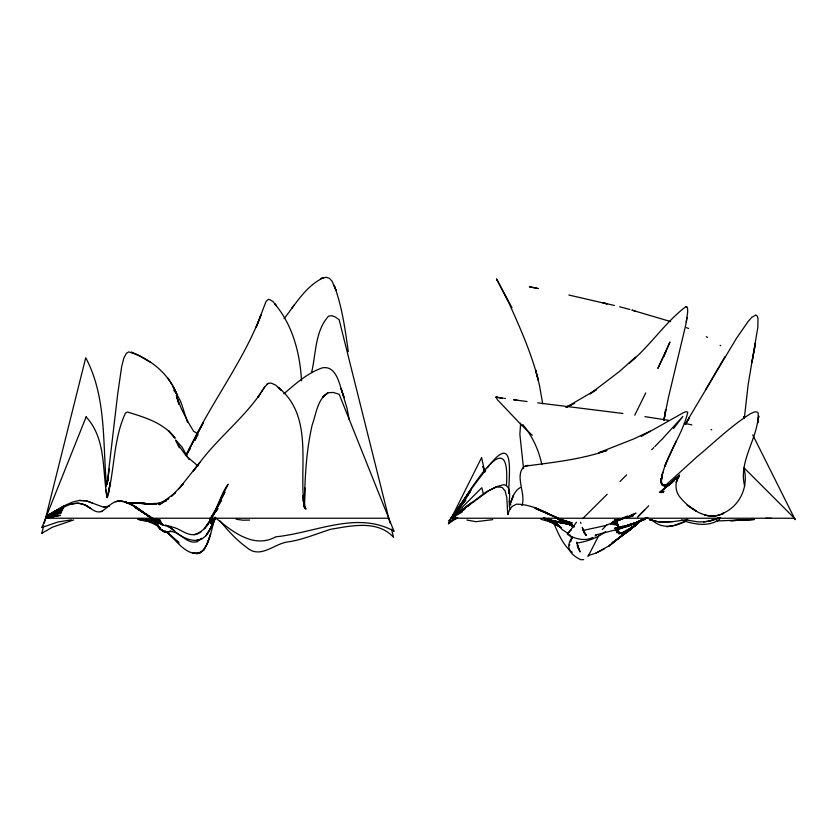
<?xml version="1.0" encoding="UTF-8"?>
<svg xmlns="http://www.w3.org/2000/svg" width="837" height="837" viewBox="0 0 837 837"><rect width="100%" height="100%" fill="white"/><g stroke="black" fill="none" stroke-linecap="round" stroke-linejoin="round"><path stroke-width="1.26" d="M508.551 493.527C509.482 469.975 514.274 432.248 487.416 467.81M305.934 509.084L304.103 506.082L305.547 508.477L304.103 505.715L305.359 508.226L304.093 505.37L305.097 507.902L304.082 505.056L304.93 507.714L303.454 495.211L304.386 507.096C304.846 479.57 305.955 451.896 312.18 424.966C316.187 414.012 317.213 400.002 327.654 392.867L333.074 392.417L339.194 394.3L393.934 531.15M264.523 387.092L268.29 383.367L271.24 383.105L275.582 385.062L281.577 390.44L278.282 387.437C314.377 416.449 298.349 467.768 304.386 507.096L304.888 487.877M744.302 418.521L748.205 384.11L757.83 327.455L758.008 318.583L757.37 316.208L755.926 315.005L751.678 317.411L747.797 321.942L736.361 338.472L685.158 424.286M664.128 420.048L665.687 409.575L664.023 419.651M109.396 468.511L107.094 484.1L107.188 483.535M663.908 420.111L668.47 397.334L685.848 324.568L687.69 311.992L687.543 308.162L686.246 306.656L686.811 306.823M86.138 416.92C106.351 438.787 102.135 470.499 107.199 497.617C114.815 470.174 113.173 439.247 125.477 413.028L127.465 412.034C144.372 417.234 163.707 422.8 174.713 437.835L168.603 430.783L175.289 438.211M687.072 317.453L686.309 322.067M311.626 372.36C316.041 353.769 315.036 330.856 328.596 316.145L331.87 315.685L335.365 317.035L339.152 319.755L389.99 523.125M108.318 494.374L110.338 482.081L107.377 497.555M106.017 486.496L108.245 477.812L107.146 483.755M107.167 483.64L117.651 394.3L121.721 366.261L123.918 357.859L126.387 353.308L128.657 351.917C149.31 357.681 168.509 373.365 176.617 393.777L172.778 386.014L177.475 395.148M755.455 343.065L751.888 362.62L755.508 342.867M521.911 505.558C526.421 494.008 513.866 475.123 524.548 466.261C552.169 462.432 580.02 459.775 606.689 450.526M41.85 533.263L43.744 525.709M44.371 523.177L85.73 357.755C106.529 396.832 102.627 442.574 106.456 485.094M106.634 484.518L107.23 483.284M508.174 513.384L507.86 514.357L509.398 510.183L511.951 506.563L516.377 504.167C537.249 504.345 554.774 518.406 573.46 526.086M509.388 506.312C511.888 499.469 513.594 491.204 520.457 487.437M520.614 423.24L519.882 434.434L523.554 468.72M509.921 504.669L513.447 495.473L510.988 501.541M570.604 541.895L572.184 537.375M572.226 537.249C564.755 547.649 570.531 554.659 580.596 559.681L583.682 559.65M507.724 514.65L506.783 497.356L505.056 490.838L502.158 487.427L496.791 486.872L486.297 491.779L451.289 518.208C461.71 506.584 511.261 413.122 506.437 485.324M641.257 436.433L683.505 412.62L686.424 411.605L687.773 412.317C682.113 436.757 663.856 457.243 660.948 482.635L662.663 472.288L661.104 482.614L661.376 478.293L661.23 482.635L661.293 478.618L661.314 482.677L662.203 485.136L661.052 479.067L661.366 482.855L662.548 485.041L661.293 483.137L662.758 485.052L664.745 485.753L662.852 485.146L665.101 485.586L662.831 485.334L666.859 485.23L662.695 485.606L666.095 485.397M663.563 357.075L669.956 342.019L657.882 368.406L666.242 350.829M41.892 527.53L86.19 416.784M101.905 511.25C99.739 512.286 102.773 510.884 103.233 510.424C107.22 507.473 110.672 503.654 115.339 501.729C137.237 497.649 150.315 526.253 171.198 526.504L167.714 526.567L169.43 526.755C178.344 526.766 185.092 535.46 194.31 534.676C214.994 528.168 216.427 499.344 228.114 484.278L209.878 520.938L204.333 528.733L210.369 520.049L209.878 520.938L224.871 492.125L209.941 520.352L221.585 500.003L210.213 519.118L217.986 508.561L210.286 518.239M106.843 497.126L105.922 489.854M676.819 479.381L679.163 475.646L676.244 482.363L676.903 480.156C675.093 485.47 676.014 491.392 679.079 496.038C689.133 508.833 707.003 521.597 723.681 513.416L714.076 516.439M666.786 461.428L664.683 466.46L676.327 440.817M598.664 535.732L588.788 555.036M215.601 518.072C211.28 526.735 207.325 540.147 195.68 540.482C185.688 540.147 177.182 534.132 170.382 527.268L173.814 530.26L168.519 526.483M507.808 514.577L507.651 511.491M215.371 517.852L210.066 529.434L215.402 518.009M645.735 392.93L634.76 415.204M215.14 517.538L212.776 521.985L215.015 517.538C211.771 528.524 210.129 540.524 203.475 550.171C190.009 561.208 175.822 540.011 167.254 532.112L178.26 542.083M185.877 455.046L203.527 422.319L189.078 449.574C210.537 403.434 242.636 362.714 260.945 315.089L256.101 327.508L266.051 301.404L268.499 299.301L269.692 299.615L272.852 301.414L276.44 305.725L274.578 303.768C292.783 324.84 300.002 353.591 301.54 380.856M677.593 478.398L679.11 475.636L677.656 478.283M215.099 517.193L211.51 523.523L214.649 518.208M186.536 455.025L190.397 448.255M194.906 440.346L196.193 438.086M677.143 479.046L679.131 475.751L676.401 479.12M186.379 454.669L190.281 447.994M194.833 440.189L198.087 434.623M705.696 389.592L724.852 356.803M679.131 475.751L677.353 478.827M569.432 545.054L569.097 545.578L569.809 544.897M264.795 386.673L257.827 397.439L264.084 387.96M214.596 517.925L210.746 523.753L214.91 517.8L210.6 522.424L213.948 518.961M469.839 504.596L451.949 517.548L471.44 502.943L451.3 518.197L469.484 492.02M587.867 556.375L588.945 554.805L588.285 555.747M794.418 518.239L451.258 518.239L469.39 492.198M259.606 394.802C242.123 419.421 217.965 438.347 199.813 462.463L178.888 488.808L183.104 484.048L171.606 496.111L175.624 492.449L159.323 504.784L168.896 498.433L158.444 504.083L166.479 500.683L157.649 503.728L161.426 503.152M284.057 318.688C295.733 303.904 306.039 285.783 323.657 277.612L320.728 278.658L326.231 277.246L329.38 278.355L331.975 281.054L336.055 290.47L334.109 285.26C342.082 306.509 345.137 329.276 348.297 351.634M673.597 428.502L682.835 416.47L662.58 438.64M451.185 518.385L467.276 496.142M467.056 496.132L470.08 491.978L467.077 496.1M573.293 526.609L576.473 522.246M452.011 516.722L471.325 489.373L451.729 517.297L471.859 488.212L485.805 469.819M451.289 518.176L465.822 499.888L451.279 518.197L467.935 495.347M199.311 463.102L193.19 471.21L199.813 462.463M679.1 476.818L678.985 476.954M291.59 308.487L294.3 304.94M678.545 476.556L679.508 475.406L677.363 477.99M602.378 529.549L606.783 524.809M662.611 438.609L654.796 446.581M648.748 505.757L637.491 517.172M653.791 447.607L651.73 449.699M638.537 516.126L644.814 509.754M676.589 477.655L669.297 484.623L675.94 478.262L669.788 484.309L674.224 479.883M448.423 521.074L481.777 487.72L483.357 493.778M620.029 481.484L626.641 474.882M672.362 481.704L669.391 484.424L676.223 478.011M607.212 494.248L582.688 518.595M673.628 480.48L679.435 474.945M674.674 479.434L675.825 478.398M569.966 531.129L571.263 529.863M676.327 477.812L676.871 477.289M641.226 520.018C635.084 525.667 628.263 532.845 619.485 533.253L617.214 530.951L618.669 532.175M640.064 521.252C633.996 526.013 627.29 534.383 618.825 532.897L617.047 529.821L618.24 532.384L620.939 533.274C627.781 532.091 633.075 527.038 638.349 522.905L631.077 528.649M637.961 522.267L627.426 531.945L612.014 542.889L630.585 529.361L608.928 545.954L626.62 531.809M569.327 531.757L567.716 533.263L568.543 532.834M635.879 523.993L627.426 531.945L639.949 521.074M283.806 393.829C295.587 383.817 307.692 372.789 322.601 367.778C337.761 365.382 339.78 387.657 344.133 397.659L341.109 388.65L346.947 407.985L349.196 419.567M641.33 520.122C635.157 525.448 628.713 532.269 620.144 533.096L617.696 531.736L617.047 529.821L617.696 531.736L620.144 533.096L624.057 532.458L629.706 529.559L622.707 533.159L619.485 533.253L617.842 531.537L619.485 533.253L622.707 533.159L632.51 527.572L626.264 531.621L621.797 533.305L618.825 532.897L617.413 530.752L618.24 532.384L620.939 533.274L625.134 532.123M665.133 485.774L696.771 456.992C714.484 442.302 731.046 425.918 750.611 413.635C752.756 412.641 756.219 410.507 758.186 412.903C759.002 437.552 738.035 460.423 744.679 486.161M641.822 519.892L633.504 526.871L624.622 531.84L633.431 526.965L641.738 519.923M669.516 484.257L668.167 485.45L674.486 480.386L662.601 489.802L672.582 482.049M625.835 531.453L631.872 528.042L623.063 532.363L631.872 528.042L640.179 520.97M455.202 517.957L448.412 523.931L481.599 457.557L484.749 471.89M595.044 536.036L596.342 534.916M628.587 530.124L632.521 526.766M632.542 526.724L610.006 545.326L595.818 553.173L588.882 555.329M455.338 517.695L448.768 523.219L457.713 517.423M201.435 538.285L197.302 541.696C185.416 545.149 178.71 528.095 166.804 532.091L171.03 531.192L167.013 532.206L163.937 531.641L159.846 528.681L164.146 531.736L167.264 532.06C161.091 532.552 157.691 525.479 153.663 521.294L160.149 528.994L164.355 531.641L160.003 528.9L153.767 521.535L160.432 528.869L153.882 521.786L160.683 528.304M672.393 482.217L659.661 492.344L667.623 485.847M632.071 527.226L624.256 533.556L638.464 522.895L621.399 534.173L633.504 526.871L630.125 528.492M634.027 525.646L639.897 520.896M641.717 519.903L630.345 529.015L624.622 531.84M462.327 511.888L451.258 518.239L470.101 503.686M451.708 517.789L488.044 491.288M670.835 483.294L666.524 486.517L671.41 482.928M268.29 383.367L266.532 384.465M633.996 526.316C629.727 529.11 625.605 533.284 620.207 533.441L618.334 532.165L620.207 533.441L623.701 532.834L628.723 530.093M451.07 518.417L455.234 515.55M458.352 513.395L462.505 510.518M451.216 518.281L456.364 514.734M461.511 511.198L463.562 509.775M635.032 525.751L628.367 530.323L623.042 532.656L633.431 526.965M605.58 531.631C597.44 537.856 587.564 541.403 577.488 542.941M451.269 518.218L464.974 509.105M672.142 482.321L666.409 485.314M101.036 511.658C94.853 513.405 90.176 507.212 85.018 504.931C70.549 498.831 57.45 511.846 45.658 518.113L60.567 515.289L45.606 518.239L388.766 518.239M63.497 507.253L45.669 518.093L61.53 512.642L45.627 518.176L63.319 507.735M201.152 531.788L197.626 533.901L194.31 534.676M719.632 519.317C708.468 527.425 693.507 524.276 681.464 520.018M41.85 533.253L52.386 527.205L73.656 519.955M592.345 537.772L592.92 537.459C585.021 541.602 574.172 538.882 567.287 534.247L573.46 526.368L555.778 517.161L535.481 508.467L555.82 517.203L574.328 526.965M661.607 492.543L663.741 491.329M46.6 515.749L63.738 507.065L46.569 515.822L64.114 506.029L46.412 516.23L64.198 505.768L72.149 502.21L79.117 500.442L86.295 500.819L102.909 506.971L109.469 506.239L103.809 507.023M661.324 492.658L663.94 491.214M565.864 407.473L596.436 389.623L589.98 393.913L619.244 371.638L635.565 357.158L629.257 363.122C649.899 346.351 664.986 322.36 685.995 306.551L686.602 306.76M489.111 490.545L496.006 486.789L503.864 484.665C514.023 487.301 506.877 502.305 510.329 509.43M595.818 553.173L604.241 548.915M647.283 517.779L637.135 522.696L626.013 526.347L637.135 522.696L644.741 519.348L627.08 525.667L633.954 523.732L647.901 517.517L642.094 519.944M646.467 517.716L633.954 523.732L617.486 529.172L637.375 522.183L619.15 528.953L595.327 535.052M647.367 517.695C642.052 517.988 614.975 538.055 617.162 520.499L617.664 526.264L616.283 521.524L617.392 523.68M639.646 520.97L633.954 523.732L627.928 525.479M621.106 532.792L618.846 533.87L622.184 532.541M566.921 407.064L571.326 404.993M650.37 431.086L633.745 438.923L598.528 452.807L606.773 450.536M625.396 517.883L614.17 520.143L624.977 518.103L636.005 513.154L625.396 517.883L612.558 521.859L625.961 517.475L611.313 523.177L626.798 516.743L605.789 525.49L583.012 530.47M639.771 520.938L630.481 524.893L615.865 528.974L625.511 526.18M566.419 406.792L574.632 403.434M449.699 521.346L457.358 518.229M628.922 525.019L619.15 528.953L628.671 525.092M624.402 531.652L628.838 529.873L626.411 530.417M644.741 519.348L630.481 524.893L624.287 526.232M723.168 513.28L722.613 513.468C740.431 505.966 748.895 485.952 743.852 467.663M41.902 527.488L57.941 522.006L71.365 519.829M687.02 520.049L697.681 521.849L703.708 521.901L710.341 520.896L719.475 517.821M719.297 517.862L710.686 520.677L720.594 517.486M627.08 525.667L639.301 521.817L628.639 524.736M714.536 516.115L709.431 516.063L704.503 514.964M528.178 465.278L525.908 465.947L527.352 465.518M624.977 518.103L633.389 515.623L624.548 518.239M115.339 501.729C122.15 499.25 128.867 503.455 134.747 506.416L126 502.137L134.736 506.416M201.727 539.038L196.182 540.367M619.15 532.06L616.733 532.604L618.982 532.384M627.719 525.217L634.069 523.836L628.168 524.82M621.818 526.766L614.389 528.377L620.74 527.017M666.723 526.776L673.387 525.688L686.539 520.865C675.522 526.619 661.24 529.873 651.761 519.474M71.271 504.073L78.082 503.047L85.018 504.941L90.783 508.551L85.018 504.931M703.708 521.901L710.341 520.896M672.958 521.597L658.824 521.849L649.219 519.599C661.732 524.129 674.999 521.482 687.69 519.379M161.719 503.079L145.492 503.979L155.274 504.282M492.731 519.651L475.929 521.692L466.868 520.028M153.286 521.524L150.074 521.911L146.015 520.677M132.466 502.598L145.439 503.843L132.434 502.598L126.377 503.173L132.466 502.598L156.498 504.324M626.923 525.563L629.246 525.395L626.923 525.427M149.813 521.012L146.109 521.273L137.645 519.358M740.431 520.164L730.575 520.75L754.43 519.432L716.294 521.001M740.41 520.175L754.419 519.453M621.828 532.698L619.401 532.792L622.058 532.719M153.265 521.42L150.011 521.493L154.5 522.298L149.781 520.457L157.084 523.753M249.583 520.08L242.594 520.185L236.107 519.212M765.834 518.229L771.39 518.239M117.923 501.049L121.825 501.081M79.117 500.442L86.274 500.829L92.311 502.922M155.985 520.708L139.779 519.641M569.129 523.805L561.784 523.167L543.422 517.957L561.669 523.052L544.5 519.296L556.95 521.43M569.087 523.774L561.69 523.083L571.661 524.485M496.299 397.146L503.34 398.171M156.393 520.666L151.989 520.216L156.373 520.896M532.322 435.303L521.284 424.882L497.398 399.709L495.933 397.115L502.451 398.37M622.958 413.478L537.741 402.848M527.048 401.551L513.636 399.73L517.235 400.243M544.772 519.787L557.013 521.545M140.459 519.421L152.376 521.189L142.667 519.453L162.075 523.732M505.402 398.485L504.481 398.349M617.57 530.731L615.226 530.355L617.58 531.286M668.669 420.352L644.94 416.627M569.066 524.025L561.428 522.811L571.535 524.757M156.341 520.813L151.884 519.965L157.419 521.242M538.494 288.524L529.329 286.767L536.904 288.294M611.931 524.15L617.643 525.301M691.896 424.914L684.258 423.24M568.846 295.022L607.16 303.883L601.918 302.534M497.052 397.366L495.933 397.115M603.937 303.057L614.442 305.484M496.498 397.24L497.586 397.481M622.759 525.929L625.019 526.452M151.194 518.218L160.568 520.394L151.141 518.103L161.112 522.152L151.078 517.936L162.681 524.914L135.374 507.651L162.336 524.841M619.621 306.76L629.916 309.491M635.021 310.945L631.893 310.129L670.583 321.554M540.859 519.275L552.608 522.414M157.408 521.2L151.769 519.683L158.475 521.723L151.654 519.39L158.392 521.911L151.539 519.086L158.308 522.047L151.424 518.804L158.224 522.162L151.319 518.532L158.12 522.236L151.215 518.281L162.849 524.799L151.068 517.915L161.572 523.481L151.016 517.779L134.914 506.688L161.98 524.37L151.016 517.779L134.788 506.458L151.026 517.8L161.98 524.37M571.702 524.579L559.901 521.284L572.79 525.521L557.955 519.338L570.75 524.914L556.846 518.239L572.299 523.052L556.5 517.894L573.533 525.856L555.935 517.318L573.324 526.327M552.629 522.403L548.245 521.095L554.376 523.878L547.973 520.352L560.162 526.588M710.99 429.538L711.743 429.789M686.392 327.644L688.589 328.449M165.506 525.05L168.928 526.368M146.935 520.949L158.151 525.709M131.357 352.021L138.44 355.17L150.691 362.484M560.162 526.557L554.69 524.108L561.637 527.812L554.471 523.491L560.738 527.436L554.084 522.529M534.561 507.599L555.82 517.203L573.345 526.567M534.728 507.714L556.145 517.538L573.24 526.421M571.807 525.416L573.931 526.421M556.846 518.239L573.345 526.117M393.955 531.192C356.897 510.444 314.618 533.023 275.75 536.82C253.705 549.03 232.372 531.516 215.904 518.134M158.13 525.636L154.102 523.606L158.256 526.222M154.343 522.654L157.063 524.035L154.29 522.57L157.921 524.83L154.228 522.455L157.858 525.144L154.154 522.33L157.795 525.406L154.092 522.194L157.733 525.615L154.018 522.058L159.166 527.048M568.187 533.671L562.025 529.423L554.408 520.572M662.59 492.104L663.375 492.522L662.758 492.156M613.113 522.466L617.131 524.642M613.218 522.529L617.675 524.935M706.323 336.683L707.558 337.395M197.689 433.702L193.567 431.243L188.827 423.271L181.524 409.136L176.816 397.073L178.972 404.208M135.102 507.086L150.984 517.705M720.102 345.325L720.688 345.723M618.376 524.768L616.262 523.303L619.066 526.902M154.51 522.675L150.493 519.871L154.447 522.759L152.627 521.043M197.961 465.968L186.232 455.977L177.831 444.321M175.728 440.011L182.047 447.073L188.921 459.377M569.076 549.773L572.11 552.357C562.778 545.044 558.352 533.483 553.675 522.989M179.118 542.962L164.858 530.7M617.214 530.951L618.7 532.363L617.675 530.145M743.758 467.58L795.14 518.95M616.189 529.371L618.7 532.363M220.121 520.949C228.02 530.815 236.693 540.242 246.999 547.639C260.108 559.043 273.542 544.353 286.892 542.052C302.147 540.053 316.166 533.849 330.699 529.277C351.289 525.856 377.32 519.714 393.516 537.228L391.496 529.151M583.776 532.311L586.214 535.439L582.238 527.404L584.059 532.677M585.251 534.205L586.214 535.439M554.994 521.325L557.965 525.186M522.686 424.495C532.28 436.046 538.829 449.908 541.811 464.608M305.735 508.76L304.103 506.082M167.745 378.042L172.181 384.821M542.7 403.8L539.488 385.449L535.565 369.933L538.337 380.197C531.568 353.863 520.572 328.784 509.409 304.061L496.582 278.962L511.982 307.734M496.739 279.328L497.136 280.144M577.132 545.714L579.717 550.443M577.833 546.99L580.031 551.991L576.766 542.094L578.44 548.528M175.77 440.701L179.369 447.785M743.559 416.512L744.166 417.715M752.766 434.926L795.15 519.683M509.22 501.3L510.8 504.742M580.439 522.162L580.983 523.502M303.235 501.06L304.04 503.163L303.015 496.759L304.176 503.581M484.728 471.922L482.98 466.387L484.717 471.953M187.519 422.361L181.723 404.365A50.544 50.544 0 0 0 173.793 390.262M176.314 395.451L178.951 404.156M303.287 500.557L304.312 503.989M303.549 501.604L304.176 503.832M303.36 500.013L304.208 503.717M303.318 499.94L304.103 503.518M304.113 503.246L303.203 496.1L304.04 503.027M304.344 503.497L303.475 495.169L304.323 505.83L303.538 494.918L304.375 507.044M758.74 416.292L757.642 423.03L758.74 416.292M210.6 534.111L207.042 544.144L203.475 550.171L207.042 544.144L210.6 534.111M689.479 417.632L685.524 424.39L689.479 417.632M212.472 525.071L206.017 535.649L212.472 525.071M204.008 549.522L200.482 552.65L204.008 549.522M325.311 394.918L322.684 397.251L327.727 393.055L325.311 394.918M62.932 508.781L45.648 518.134L62.325 510.444L45.648 518.134L62.932 508.781M627.373 516.23L610.665 523.91L627.373 516.23M640.347 521.21C633.337 523.418 626.139 528.137 618.459 527.007L617.308 525.081L618.03 526.682L621.692 527.373L629.34 525.49L623.146 527.059L628.168 525.877L640.347 521.21M200.943 552.357L196.946 553.592L200.943 552.357M624.758 532.311L621.002 533.441L618.899 532.614L621.002 533.441L624.758 532.311M624.998 526.755L620.227 527.352L618.03 526.682L617.507 525.626L618.459 527.007L620.918 527.415L624.998 526.755M155.996 520.269L152.167 520.677L145.858 519.536L152.156 520.645L155.975 520.237M151.947 520.112L146.077 520.3L139.685 519.327L146.077 520.3L151.947 520.112M621.692 527.373L618.972 527.226L617.79 526.086L618.972 527.226L621.692 527.373M145.24 503.361L132.549 502.932L145.261 503.414M197.354 553.519L193.117 553.184L197.354 553.519M152.135 520.583L145.931 519.777L152.156 520.645M152.167 520.666L145.764 519.264L152.167 520.677M158.015 522.288L151.131 518.082L157.921 522.309M696.143 510.926L687.114 505.088L696.081 510.978M572.089 538.17L569.767 535.031L572.089 538.17"/></g></svg>
